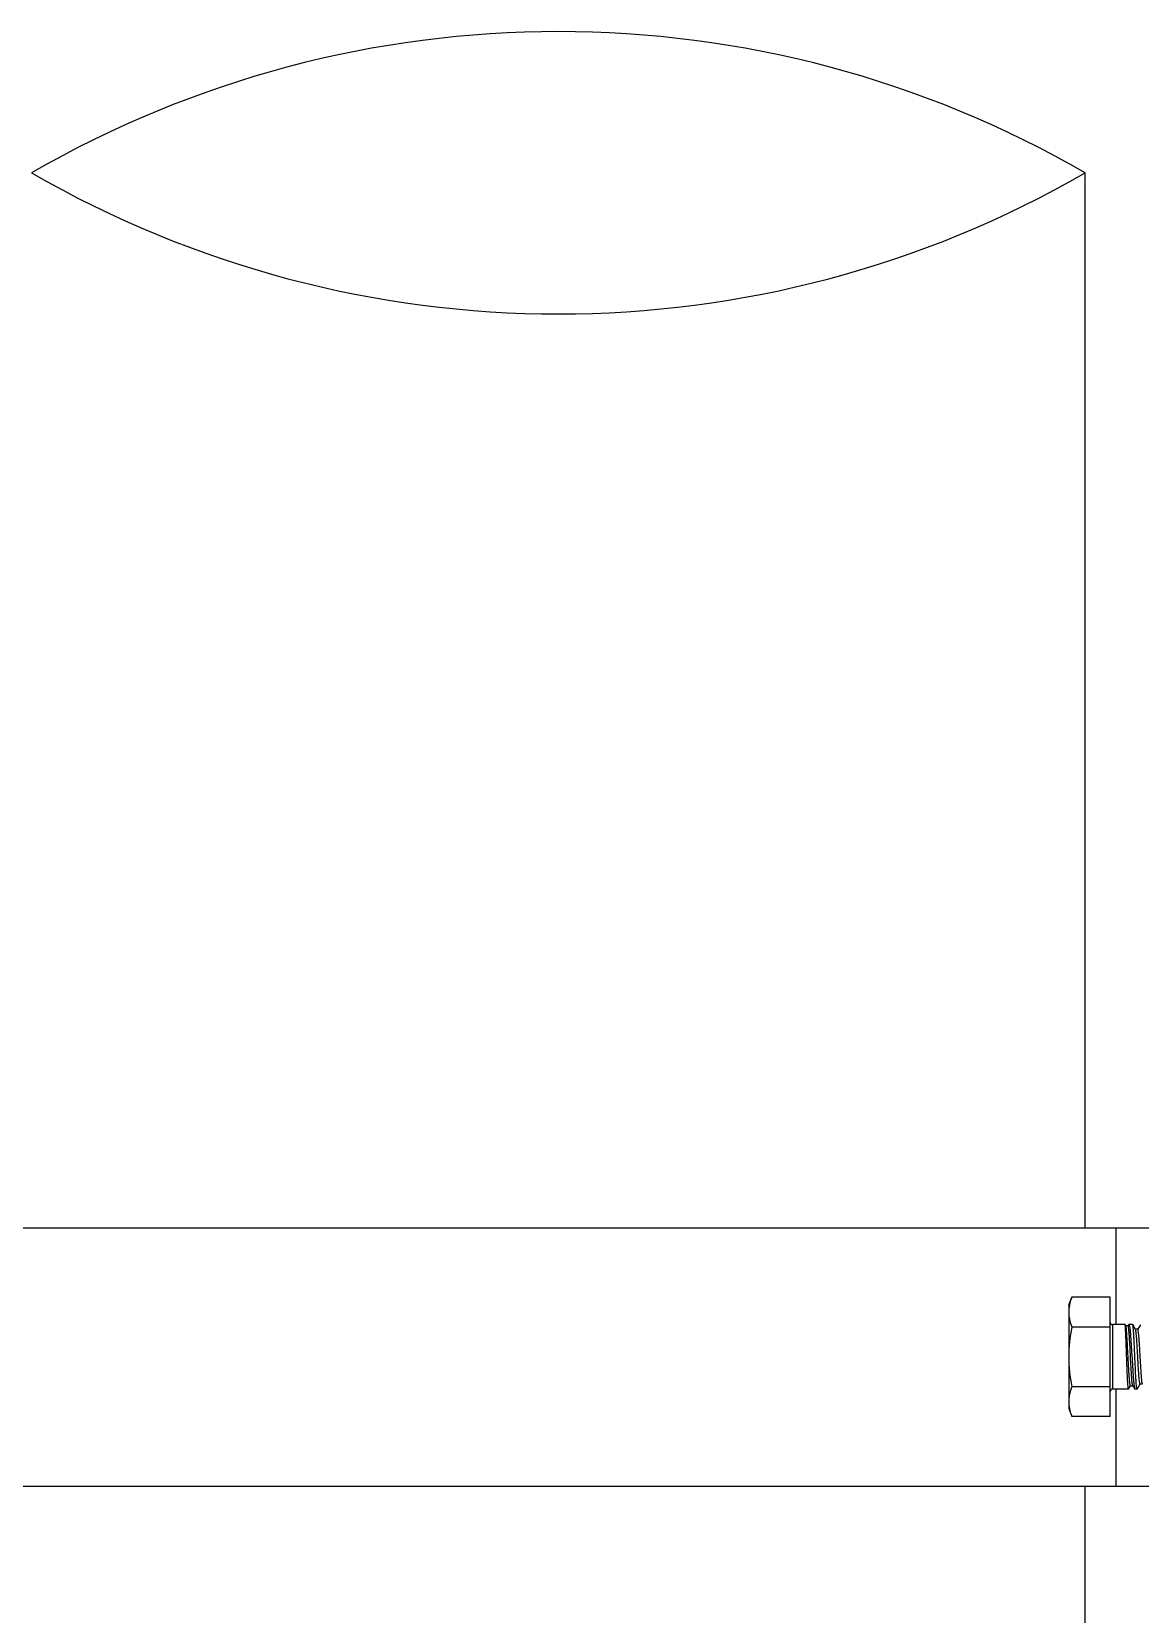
# Model space of a CAD drawing. Extents: x 1382187 to 1725648, y 860327 to 1571294.
# Drawn here: x 1507943 to 1509470, y 1227882 to 1230062 of the extents above; entities that cross this region are included whole.
import ezdxf

# ---------------------------------------------------------------- set-up
doc = ezdxf.new("R2010")
doc.units = 0
doc.header["$LTSCALE"] = 1000
doc.header["$MEASUREMENT"] = 0

msp = doc.modelspace()

# ---------------------------------------------------------------- linework, layer by layer
at = {"linetype": 'Continuous'}
for p, q in [((1509394.3, 1228414.4), (1509394.3, 1229867.9)), ((1506265, 1228414.4), (1509620.8, 1228414.4)), ((1509437, 1228281), (1509437, 1228414.4)), ((1509371.6, 1228307.7), (1509375.6, 1228318.7)), ((1509428.6, 1228318.7), (1509375.6, 1228318.7)), ((1509428.6, 1228154.3), (1509428.6, 1228318.7)), ((1509371.6, 1228307.7), (1509371.6, 1228165.3)), ((1509428.6, 1228277.6), (1509375.6, 1228277.6)), ((1509449, 1228281), (1509432.1, 1228281)), ((1509449, 1228281), (1509432.1, 1228281)), ((1509432.1, 1228192), (1509432.1, 1228281)), ((1509449.1, 1228280.9), (1509449, 1228281)), ((1509450.1, 1228279.1), (1509449.1, 1228280.9)), ((1509453.3, 1228279.3), (1509450, 1228279.3)), ((1509454, 1228280.7), (1509453.2, 1228279.3)), ((1509454, 1228280.7), (1509454.3, 1228281)), ((1509459.6, 1228281), (1509454.3, 1228281)), ((1509459.6, 1228281), (1509454.3, 1228281)), ((1509459.7, 1228280.9), (1509459.6, 1228281)), ((1509463.5, 1228274.3), (1509459.7, 1228280.9)), ((1509466.7, 1228274.5), (1509463.4, 1228274.5)), ((1509470.2, 1228280.8), (1509466.6, 1228274.5)), ((1509428.6, 1228195.4), (1509375.6, 1228195.4)), ((1509453.9, 1228192), (1509432.1, 1228192)), ((1509453.9, 1228192), (1509432.1, 1228192)), ((1509437, 1228058.5), (1509437, 1228192)), ((1509454.1, 1228192.1), (1509453.9, 1228192)), ((1509453.9, 1228192), (1509453.9, 1228192)), ((1509454.1, 1228192.1), (1509456.7, 1228196.7)), ((1509456.6, 1228196.7), (1509459.9, 1228196.7)), ((1509459.8, 1228196.9), (1509462.5, 1228192.2)), ((1509462.5, 1228192.2), (1509462.7, 1228192)), ((1509465.8, 1228192), (1509462.7, 1228192)), ((1509465.8, 1228192), (1509462.7, 1228192)), ((1509466, 1228192.2), (1509465.8, 1228192)), ((1509465.8, 1228192), (1509465.8, 1228192)), ((1509466, 1228192.2), (1509470.1, 1228199.2)), ((1509470, 1228199.2), (1509473.2, 1228199.2)), ((1509371.6, 1228165.3), (1509375.6, 1228154.3)), ((1509428.6, 1228154.3), (1509375.6, 1228154.3)), ((1506265, 1228058.5), (1509620.8, 1228058.5)), ((1509394.3, 1226500.5), (1509394.3, 1228058.5))]:
    msp.add_line(p, q, dxfattribs=at)
at = {"color": 0}
for centre, start, end in [((1508668.6, 1228610.9), 60, 120), ((1508668.6, 1231124.9), 240, 300)]:
    msp.add_arc(centre, 1451.5, start, end, dxfattribs=at)
at = {"linetype": 'Continuous'}
for centre, radius, start, end in [((1509429.1, 1228297), 57.5, 168.6965, 169.4725), ((1509432.1, 1228284.5), 3.56, 180, 270), ((1509432.1, 1228188.5), 3.56, 90, 180), ((1509429.1, 1228176), 57.5, 190.5275, 191.3069)]:
    msp.add_arc(centre, radius, start, end, dxfattribs=at)
for points, knots in [([(1509375.6, 1228318.7), (1509375.3, 1228317.8), (1509374.1, 1228314.4), (1509373.2, 1228310.9), (1509372.7, 1228308.3)], [0, 0, 0, 0, 0.253106, 1, 1, 1, 1]), ([(1509371.6, 1228298.1), (1509371.6, 1228296.4), (1509372, 1228289.4), (1509373.8, 1228282.6), (1509375.6, 1228277.6)], [0, 0, 0, 0, 0.246324, 1, 1, 1, 1]), ([(1509453.9, 1228192), (1509453.8, 1228192), (1509453.7, 1228192.4), (1509453.6, 1228193), (1509453.4, 1228194.1), (1509453.3, 1228195.6), (1509453.1, 1228197.4), (1509452.9, 1228200.5), (1509452.6, 1228205.2), (1509452.3, 1228211.7), (1509452, 1228219.1), (1509451.7, 1228227.1), (1509451.4, 1228235.5), (1509451.1, 1228243.9), (1509450.8, 1228252), (1509450.5, 1228259.6), (1509450.2, 1228266.3), (1509450, 1228271.9), (1509449.7, 1228276.2), (1509449.5, 1228279), (1509449.2, 1228280.3), (1509449.2, 1228280.8), (1509449.1, 1228280.9)], [0, 0, 0, 0, 0.003341, 0.010939, 0.022966, 0.039355, 0.059974, 0.084639, 0.145183, 0.218785, 0.302749, 0.393988, 0.489144, 0.584725, 0.67722, 0.763222, 0.839568, 0.903457, 0.952554, 0.985078, 0.99476, 1, 1, 1, 1]), ([(1509456.6, 1228196.7), (1509456.5, 1228196.7), (1509456.3, 1228197), (1509456.2, 1228197.6), (1509456, 1228198.6), (1509455.7, 1228200.5), (1509455.3, 1228203.9), (1509454.9, 1228208.8), (1509454.5, 1228214.8), (1509454.1, 1228221.6), (1509453.7, 1228229.1), (1509453.2, 1228239.3), (1509452.7, 1228249.4), (1509452.1, 1228259), (1509451.7, 1228265.2), (1509451.3, 1228270.4), (1509451, 1228274.5), (1509450.6, 1228277.3), (1509450.4, 1228278.7), (1509450.1, 1228279.1)], [0, 0, 0, 0, 0.003453, 0.010902, 0.022763, 0.039014, 0.084102, 0.144511, 0.217944, 0.301623, 0.392412, 0.486951, 0.673489, 0.7588, 0.83473, 0.898664, 0.948459, 0.982524, 1, 1, 1, 1]), ([(1509459.8, 1228196.9), (1509459.5, 1228197.3), (1509459.3, 1228198.9), (1509458.8, 1228201.8), (1509458.5, 1228206.1), (1509458.1, 1228211.5), (1509457.7, 1228217.9), (1509457.1, 1228227.7), (1509456.6, 1228237.9), (1509456.1, 1228248.1), (1509455.7, 1228255.4), (1509455.3, 1228262), (1509454.9, 1228267.8), (1509454.5, 1228272.5), (1509454.2, 1228275.7), (1509453.9, 1228277.5), (1509453.7, 1228278.5), (1509453.5, 1228279), (1509453.4, 1228279.3), (1509453.3, 1228279.3)], [0, 0, 0, 0, 0.018666, 0.054844, 0.107331, 0.174142, 0.252739, 0.34016, 0.528282, 0.622102, 0.711243, 0.792554, 0.863208, 0.920799, 0.96343, 0.978707, 0.989821, 0.996781, 1, 1, 1, 1]), ([(1509454.3, 1228281), (1509454.4, 1228281), (1509454.7, 1228280.8), (1509454.8, 1228280.5), (1509454.8, 1228280.2)], [0, 0, 0, 0, 0.145776, 1, 1, 1, 1]), ([(1509454.8, 1228280.2), (1509455.1, 1228279.5), (1509455.4, 1228277.7), (1509455.9, 1228274.2), (1509456.4, 1228269.6), (1509457, 1228261.5), (1509457.8, 1228249.7), (1509458.7, 1228234.7), (1509459.5, 1228222), (1509460.1, 1228212.4), (1509460.6, 1228206.3), (1509461, 1228201.1), (1509461.5, 1228197), (1509461.9, 1228194.2), (1509462.2, 1228192.7), (1509462.5, 1228192.2)], [0, 0, 0, 0, 0.024851, 0.064429, 0.117626, 0.182805, 0.340627, 0.518099, 0.6929, 0.772338, 0.843044, 0.902787, 0.949703, 0.982372, 1, 1, 1, 1]), ([(1509465.8, 1228192), (1509465.7, 1228192), (1509465.6, 1228192.4), (1509465.4, 1228193), (1509465.2, 1228194.1), (1509464.9, 1228196.2), (1509464.6, 1228199.8), (1509464.2, 1228205.1), (1509463.8, 1228211.5), (1509463.5, 1228218.9), (1509463.1, 1228226.8), (1509462.7, 1228235.1), (1509462.3, 1228243.5), (1509462, 1228251.6), (1509461.6, 1228259.2), (1509461.2, 1228265.9), (1509460.9, 1228271.6), (1509460.5, 1228276), (1509460.2, 1228278.9), (1509460, 1228280.4), (1509459.7, 1228280.9)], [0, 0, 0, 0, 0.003595, 0.011264, 0.023265, 0.039554, 0.084464, 0.144449, 0.21736, 0.300564, 0.391048, 0.485525, 0.580564, 0.672718, 0.758642, 0.835218, 0.899669, 0.949676, 0.983465, 1, 1, 1, 1]), ([(1509470, 1228199.2), (1509469.9, 1228199.2), (1509469.7, 1228199.5), (1509469.5, 1228200.3), (1509469.1, 1228202.3), (1509468.7, 1228205.6), (1509468.3, 1228210), (1509467.9, 1228215.3), (1509467.5, 1228221.5), (1509467.1, 1228228.2), (1509466.6, 1228237.5), (1509466.1, 1228246.7), (1509465.6, 1228255.5), (1509465.2, 1228261.3), (1509464.8, 1228266.1), (1509464.4, 1228270), (1509464, 1228272.6), (1509463.8, 1228273.9), (1509463.5, 1228274.3)], [0, 0, 0, 0, 0.003527, 0.010833, 0.038211, 0.082176, 0.141245, 0.213301, 0.295738, 0.385567, 0.479533, 0.666283, 0.752354, 0.829384, 0.894647, 0.945862, 0.981304, 1, 1, 1, 1]), ([(1509473.1, 1228199.4), (1509472.9, 1228199.8), (1509472.6, 1228201.2), (1509472.2, 1228203.8), (1509471.9, 1228207.7), (1509471.5, 1228212.6), (1509471.1, 1228218.4), (1509470.5, 1228227.3), (1509470, 1228236.5), (1509469.5, 1228245.8), (1509469.1, 1228252.5), (1509468.7, 1228258.6), (1509468.3, 1228263.9), (1509467.9, 1228268.2), (1509467.5, 1228271.4), (1509467.2, 1228273.4), (1509466.9, 1228274.3), (1509466.7, 1228274.5), (1509466.7, 1228274.5)], [0, 0, 0, 0, 0.019043, 0.055063, 0.107001, 0.173025, 0.250754, 0.337372, 0.524516, 0.618282, 0.707667, 0.789473, 0.860794, 0.919118, 0.962435, 0.989361, 0.996538, 1, 1, 1, 1]), ([(1509375.6, 1228195.4), (1509375, 1228193.7), (1509372.8, 1228187.1), (1509371.6, 1228180.1), (1509371.6, 1228174.9)], [0, 0, 0, 0, 0.255696, 1, 1, 1, 1]), ([(1509372.7, 1228164.7), (1509373.2, 1228162.1), (1509374.1, 1228158.6), (1509375.3, 1228155.2), (1509375.6, 1228154.3)], [0, 0, 0, 0, 0.746895, 1, 1, 1, 1])]:
    msp.add_open_spline(points, degree=3, knots=knots, dxfattribs=at)
for points in [[(1509372.5, 1228307.5), (1509371.9, 1228304.4), (1509371.6, 1228301.3), (1509371.6, 1228298.1)], [(1509375.6, 1228277.6), (1509373.2, 1228264.1), (1509371.6, 1228250.3), (1509371.6, 1228236.5)], [(1509371.6, 1228236.5), (1509371.6, 1228222.7), (1509373.2, 1228208.9), (1509375.6, 1228195.4)], [(1509371.6, 1228174.9), (1509371.6, 1228171.7), (1509371.9, 1228168.6), (1509372.5, 1228165.5)]]:
    msp.add_open_spline(points, degree=3, dxfattribs=at)

doc.saveas('drawing.dxf')
